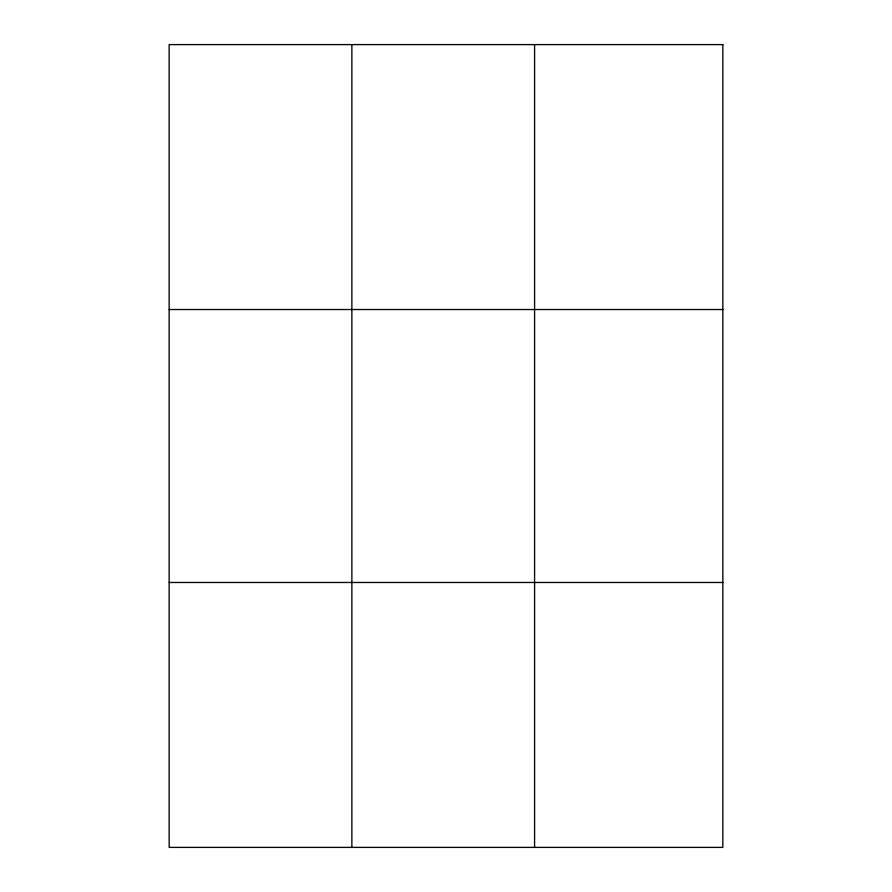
<?xml version="1.0" encoding="UTF-8"?>
<svg xmlns="http://www.w3.org/2000/svg" width="892" height="892" viewBox="0 0 892 892"><rect width="100%" height="100%" fill="white"/><g stroke="black" fill="none" stroke-linecap="round" stroke-linejoin="round"><path stroke-width="1.34" d="M351.872 44.6L351.872 847.4M534.587 44.6L534.587 847.4M169.157 309.524L722.843 309.524M169.157 582.476L722.843 582.476M722.843 44.6L722.843 847.4L169.157 847.4L169.157 44.6L722.843 44.6"/></g></svg>
